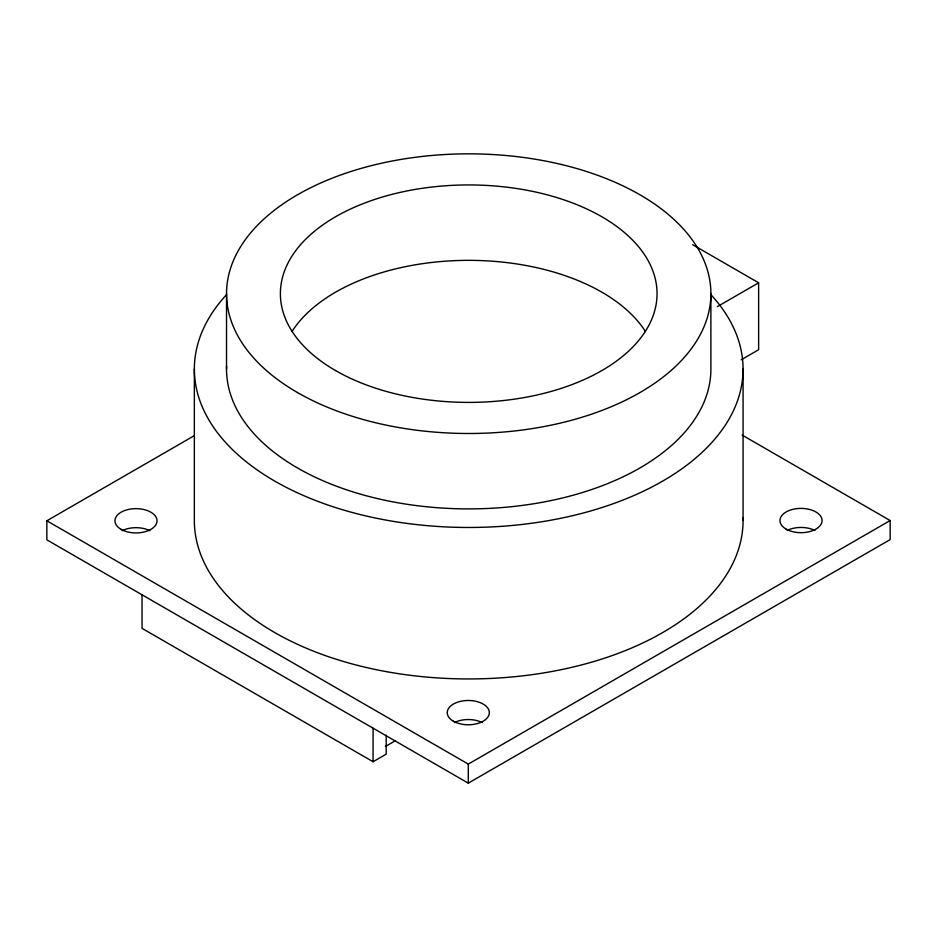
<?xml version="1.0" encoding="UTF-8"?>
<svg xmlns="http://www.w3.org/2000/svg" width="937" height="937" viewBox="0 0 937 937"><rect width="100%" height="100%" fill="white"/><g stroke="black" fill="none" stroke-linecap="round" stroke-linejoin="round"><path stroke-width="1.41" d="M742.081 435.049L890.15 520.539L890.15 539.595L468.289 783.156L46.85 539.841L46.85 520.785L193.807 435.939M717.437 306.575L758.63 282.798L758.63 349.735L741.155 359.82M385.412 746.473L395.437 740.687M142.049 594.808L142.049 628.352L373.078 761.734L386.196 754.168L386.196 735.205M46.85 520.785L468.289 764.1L890.15 520.539M692.701 244.733L758.63 282.798M743.076 369.073L743.076 520.539M710.89 293.668L710.89 369.073A242.179 139.824 0 0 1 466.298 508.885A242.179 139.824 0 0 1 226.578 366.285M468.289 764.1L468.289 783.156M373.078 728.19L373.078 761.734M226.531 293.668L226.531 369.073M194.346 369.073L194.346 520.539A274.365 158.4 0 0 0 471.17 678.938A274.365 158.4 0 0 0 743.029 517.704M787.127 530.459A21.047 12.146 0 0 1 814.885 530.459M454.41 722.556A21.047 12.146 0 0 1 482.168 722.556M122.115 530.705A21.047 12.146 0 0 1 149.873 530.705M711.534 295.342A274.365 158.4 0 0 1 468.711 527.472A274.365 158.4 0 0 1 225.887 295.342M291.981 331.522A188.325 108.727 0 0 1 468.711 260.345A188.325 108.727 0 0 1 645.452 331.522M121.107 529.37A21.047 12.146 0 0 0 156.315 523.924A21.047 12.146 0 0 0 130.548 509.049A21.047 12.146 0 0 0 121.107 529.37M453.403 721.221A21.047 12.146 0 0 0 488.61 715.774A21.047 12.146 0 0 0 462.843 700.899A21.047 12.146 0 0 0 453.403 721.221M786.131 529.124A21.047 12.146 0 0 0 821.339 523.678A21.047 12.146 0 0 0 795.56 508.803A21.047 12.146 0 0 0 786.131 529.124M297.462 392.533A242.179 139.824 0 0 0 702.645 329.859A242.179 139.824 0 0 0 406.026 158.611A242.179 139.824 0 0 0 297.462 392.533M335.54 370.548A188.325 108.727 0 0 0 650.618 321.813A188.325 108.727 0 0 0 419.975 188.642A188.325 108.727 0 0 0 335.54 370.548"/></g></svg>
